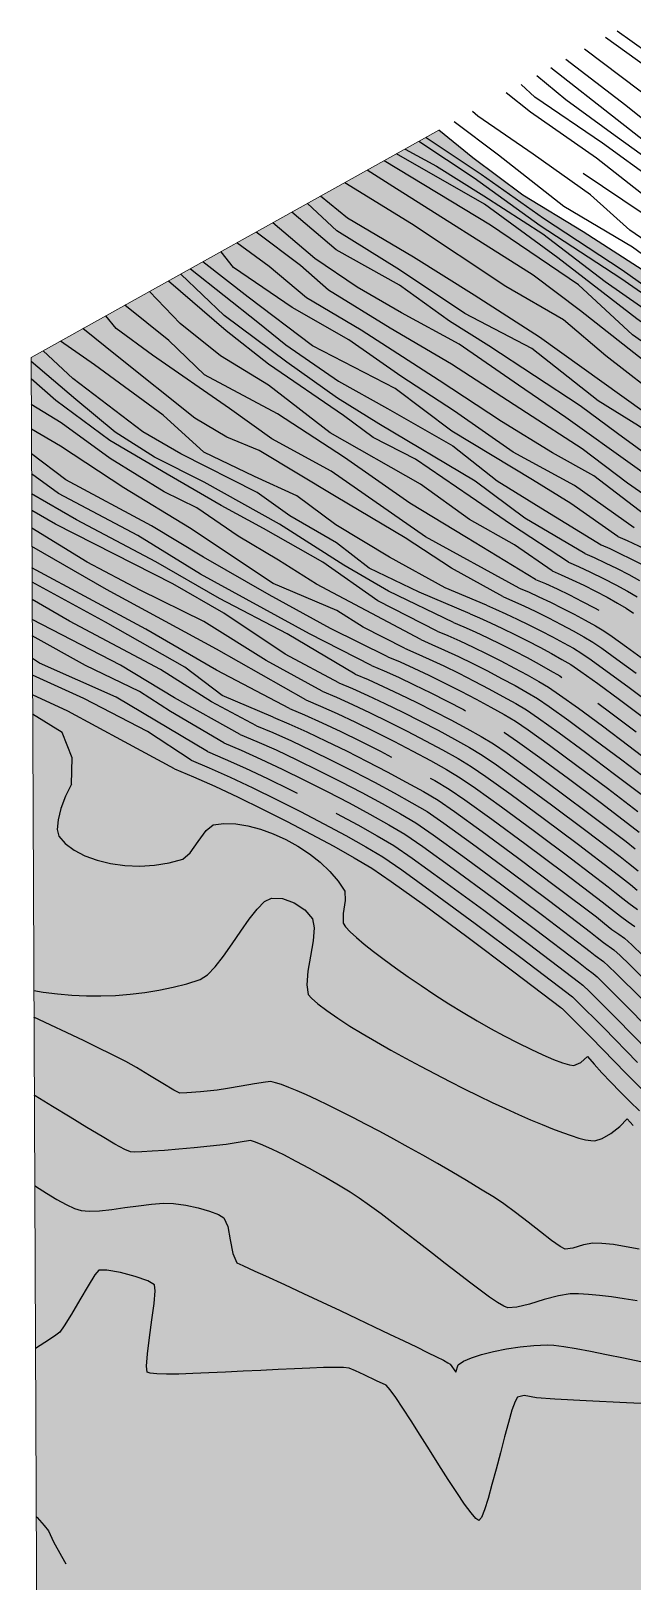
# Model space of a CAD drawing. Header units: millimetres. Extents: x -133 to 63340, y -143 to 109141.
# Drawn here: x 62298.9 to 62345.9, y 108650 to 108771 of the extents above; entities that cross this region are included whole.
import ezdxf

# ---------------------------------------------------------------- set-up
doc = ezdxf.new("R2010")
doc.units = ezdxf.units.MM
doc.header["$MEASUREMENT"] = 0
doc.linetypes.add('TRATTEGGIATA2', pattern=[9.525, 6.35, -3.175])
for name, color, linetype in [('colore lago', 131, 'Continuous'), ('curve livello 1m', 2, 'Continuous'), ('curve livello 5m', 7, 'Continuous')]:
    doc.layers.add(name, color=color, linetype=linetype)
doc.layers.add('Colori bordi', color=5, linetype='Continuous', plot=False)
doc.layers.add('no_plot', color=5, linetype='Continuous', plot=False)

msp = doc.modelspace()

# ---------------------------------------------------------------- hatches: boundary and pattern name
at = {"layer": 'colore lago', "linetype": 'Continuous', "lineweight": 0}
msp.add_hatch(color=256, dxfattribs=at).paths.add_polyline_path([(62394.5204, 108712.2459), (62395.117, 108711.6764), (62395.6406, 108710.6293), (62394.8002, 108710.3922), (62399.2235, 108704.7825), (62412.5003, 108708.5285), (62413.2067, 108707.6326), (62407.7302, 108697.8512), (62412.1535, 108692.2416), (62412.9472, 108693.6591), (62412.9542, 108692.0976), (62414.0082, 108690.1294), (62414.5077, 108689.1966), (62414.9207, 108688.4253), (62415.1861, 108687.9297), (62415.5083, 108687.3279), (62416.2931, 108686.7942), (62417.1906, 108686.23), (62417.969, 108685.782), (62418.4846, 108685.537), (62419.1884, 108685.4527), (62419.9557, 108685.3699), (62420.4783, 108685.1894), (62421.2527, 108684.8739), (62422.0468, 108684.518), (62422.5163, 108684.2624), (62423.4994, 108683.254), (62424.8803, 108681.83), (62425.6772, 108681.0253), (62426.388, 108680.3128), (62426.9073, 108679.7976), (62427.1296, 108679.5849), (62427.6677, 108679.3514), (62428.2779, 108678.8906), (62429.1097, 108678.186), (62429.7272, 108677.6064), (62430.0884, 108677.2216), (62430.467, 108676.3439), (62430.811, 108675.2778), (62431.1702, 108674.5108), (62431.6141, 108674.232), (62432.1182, 108673.9293), (62432.7182, 108673.2212), (62433.3642, 108672.3188), (62433.9717, 108671.5972), (62434.4688, 108671.2781), (62434.9585, 108671.0103), (62435.4179, 108670.7577), (62435.9831, 108670.3933), (62436.7708, 108669.8635), (62437.6389, 108669.2648), (62438.4457, 108668.6941), (62439.3646, 108668.0159), (62440.4199, 108667.2144), (62441.2951, 108666.53), (62442.2044, 108665.791), (62443.0885, 108665.0571), (62443.8645, 108664.3988), (62444.449, 108663.8865), (62444.7591, 108663.591), (62445.3244, 108662.7111), (62445.8151, 108661.9895), (62446.4679, 108661.7513), (62448.1936, 108661.1408), (62446.5378, 108652.8014), (62446.3027, 108651.6172), (62440.9509, 108652.5219), (62435.4435, 108653.0423), (62429.8796, 108653.2134), (62424.3375, 108653.0217), (62418.7888, 108652.4748), (62413.313, 108651.5404), (62407.8947, 108650.2381), (62402.5829, 108648.6194), (62397.4028, 108646.6292), (62392.3471, 108644.2966), (62387.4709, 108641.6608), (62382.7641, 108638.6807), (62378.5736, 108635.667), (62374.4327, 108632.2574), (62370.3747, 108628.4632), (62367.341, 108625.2477), (62364.0711, 108621.403), (62361.5015, 108617.9735), (62358.4141, 108613.3566), (62355.6386, 108608.5282), (62353.1888, 108603.5582), (62351.0878, 108598.4147), (62349.3183, 108593.1368), (62347.9014, 108587.7584), (62346.8307, 108582.3046), (62346.1263, 108576.8084), (62345.7933, 108571.4278), (62345.8092, 108565.8708), (62346.181, 108560.3104), (62346.9476, 108554.8198), (62348.0569, 108549.3677), (62348.9382, 108546.1575), (62347.7101, 108543.5061), (62343.6536, 108541.931), (62342.917, 108542.5188), (62342.059, 108542.9833), (62341.337, 108543.1852), (62340.5752, 108542.9743), (62339.6342, 108542.4682), (62338.6626, 108541.9356), (62337.8087, 108541.6455), (62337.3125, 108541.7296), (62336.3871, 108541.9326), (62334.0999, 108542.5173), (62331.1652, 108543.3198), (62327.978, 108544.2057), (62324.9329, 108545.0408), (62322.4248, 108545.6908), (62321.6797, 108545.8539), (62320.815, 108546.034), (62320.3039, 108546.1522), (62319.6879, 108546.4466), (62318.9296, 108546.8157), (62317.7863, 108547.2996), (62316.4033, 108547.8555), (62314.8859, 108548.4511), (62313.3395, 108549.0541), (62311.8694, 108549.6324), (62310.5809, 108550.1538), (62309.5794, 108550.586), (62308.9211, 108550.911), (62307.8794, 108551.5619), (62304.9319, 108553.2472), (62301.7635, 108555.25), (62299.7834, 108556.5397), (62298.9389, 108745.4947), (62330.7416, 108763.2145), (62333.3772, 108761.0595), (62337.2747, 108758.1642), (62341.9795, 108755.3069), (62347.0136, 108752.0356), (62351.8854, 108748.4512), (62355.9183, 108746.3193), (62362.3694, 108741.3887), (62363.4846, 108740.874), (62364.5999, 108740.3594), (62363.7039, 108740.0266), (62362.3265, 108739.5151), (62367.187, 108734.2797), (62380.1191, 108739.0825), (62380.8954, 108738.2464), (62376.2242, 108728.0558), (62381.0848, 108722.8205), (62382.5581, 108726.0346), (62383.6394, 108725.543), (62383.921, 108725.2729), (62384.545, 108724.7826), (62385.3252, 108724.2188), (62386.1902, 108723.6166), (62387.0683, 108723.0109), (62387.888, 108722.4367), (62388.5779, 108721.9292), (62389.0664, 108721.5233), (62389.5101, 108720.9867), (62390.0985, 108720.2676), (62390.648, 108719.643), (62391.287, 108718.9268), (62391.6211, 108718.5385), (62391.925, 108717.8958), (62392.2269, 108717.0545), (62392.8338, 108715.1478), (62393.1436, 108714.2685), (62393.4608, 108713.5627)])

# ---------------------------------------------------------------- linework, layer by layer
at = {"layer": 'Colori bordi', "linetype": 'Continuous', "lineweight": 0, "flags": 128}
msp.add_lwpolyline([(62299.7834, 108556.5397), (62298.9389, 108745.4947), (62330.7416, 108763.2145), (62333.3772, 108761.0595), (62337.2747, 108758.1642), (62341.9795, 108755.3069), (62347.0136, 108752.0356)], dxfattribs=at)
at = {"layer": 'curve livello 1m', "color": 152, "linetype": 'TRATTEGGIATA2', "ltscale": 5, "flags": 128}
msp.add_lwpolyline([(62367.3675, 108741.3872), (62366.7408, 108743.0745), (62366.4973, 108743.2788), (62365.8061, 108743.8722), (62365.2243, 108744.3833), (62362.9259, 108746.0039), (62358.4047, 108748.7577), (62352.0062, 108752.474), (62346.5764, 108756.7494), (62339.4099, 108761.5719), (62335.7211, 108764.3294), (62334.7187, 108765.4305)], dxfattribs=at)
at = {"layer": 'curve livello 5m', "color": 2, "flags": 128}
for points in [[(62363.9402, 108756.0252), (62359.6897, 108758.9923), (62353.5132, 108763.3099), (62347.8807, 108767.4488), (62343.7151, 108770.4431)], [(62363.9764, 108747.9269), (62362.4282, 108748.7064), (62357.209, 108752.4279), (62351.6423, 108756.2866), (62343.4998, 108762.2143), (62338.2118, 108765.7969), (62337.1434, 108766.7815)], [(62359.5012, 108743.5894), (62359.5012, 108743.5894), (62355.9183, 108746.3194), (62351.8854, 108748.4512), (62347.0136, 108752.0356), (62341.9795, 108755.3069), (62337.2747, 108758.1642), (62333.3772, 108761.0595), (62330.7416, 108763.2146)], [(62356.3464, 108739.2816), (62353.5871, 108741.3351), (62350.1522, 108744.2339), (62345.8296, 108747.2556), (62341.6297, 108751.1647), (62334.765, 108755.8221), (62326.4689, 108760.8339)], [(62351.0695, 108734.9069), (62344.6599, 108739.5759), (62341.7377, 108741.728), (62334.6222, 108746.3999), (62331.5517, 108748.3273), (62327.6557, 108751.147), (62322.7146, 108753.8874), (62319.2671, 108756.8212)], [(62344.673, 108731.5513), (62341.025, 108734.1095), (62338.0295, 108735.9626), (62331.7394, 108739.7422), (62327.3184, 108743.0822), (62320.881, 108746.4131), (62315.8605, 108750.1984), (62312.3366, 108752.9597)], [(62338.2765, 108728.1957), (62332.8967, 108731.46), (62328.4786, 108734.1281), (62323.3844, 108737.689), (62318.1416, 108741.1), (62312.4523, 108744.1356), (62309.6772, 108746.811), (62306.253, 108749.57)], [(62331.88, 108724.8402), (62326.7993, 108727.27), (62323.3322, 108729.3122), (62318.2957, 108732.4998), (62312.4356, 108735.766), (62308.5572, 108737.7241), (62305.5022, 108739.6859), (62302.4446, 108742.2239), (62298.9403, 108745.1834)], [(62325.4836, 108721.4846), (62320.6392, 108723.95), (62312.1383, 108728.6037), (62307.2672, 108731.6274), (62301.0777, 108734.8922), (62298.9794, 108736.4398)], [(62344.673, 108731.5513), (62345.4154, 108731.2287), (62346.2949, 108730.811), (62347.2132, 108730.3477), (62348.0719, 108729.8886), (62348.7725, 108729.4833), (62349.1774, 108729.2075), (62349.8677, 108728.7102), (62350.749, 108728.0608), (62350.8583, 108727.979)], [(62319.0871, 108718.129), (62313.4067, 108721.1192), (62307.8762, 108724.3045), (62299.0122, 108729.106)], [(62338.2765, 108728.1957), (62339.049, 108727.866), (62339.9487, 108727.4521), (62340.9216, 108726.9813), (62341.9134, 108726.481), (62342.8702, 108725.9783), (62343.2087, 108725.792)], [(62331.88, 108724.8402), (62332.6662, 108724.5082), (62333.5651, 108724.1033), (62334.5426, 108723.6425), (62335.5646, 108723.1431), (62336.5971, 108722.6222), (62337.6061, 108722.0971), (62338.5576, 108721.5848), (62339.4174, 108721.1025), (62340.1517, 108720.6675), (62340.327, 108720.5481)], [(62312.6906, 108714.7734), (62305.5662, 108719.0056), (62299.6041, 108721.6601), (62299.0438, 108722.0253)], [(62325.4836, 108721.4846), (62326.468, 108721.0689), (62327.5936, 108720.5618), (62328.8175, 108719.9849), (62330.0973, 108719.3595), (62331.3902, 108718.7073), (62332.6537, 108718.0497), (62332.8203, 108717.96)], [(62319.0871, 108718.129), (62320.2698, 108717.6296), (62321.6221, 108717.0204), (62323.0925, 108716.3273), (62324.63, 108715.576), (62326.1834, 108714.7924), (62327.0454, 108714.3437)], [(62343.1182, 108718.55), (62344.1397, 108717.7973), (62346.1129, 108716.3207)], [(62335.799, 108716.2847), (62335.8412, 108716.2596), (62335.8412, 108716.2596), (62336.8641, 108715.5629), (62338.6083, 108714.3063), (62340.8351, 108712.6656), (62343.3059, 108710.8165), (62345.7822, 108708.9349), (62345.7822, 108708.9349), (62346.3361, 108708.4982)], [(62312.6906, 108714.7734), (62314.0716, 108714.1903), (62315.6505, 108713.479), (62317.3675, 108712.6696), (62319.1628, 108711.7924), (62319.6784, 108711.5323)], [(62330.0623, 108712.7103), (62330.4263, 108712.5062), (62331.5308, 108711.8517), (62331.5308, 108711.8517), (62332.7597, 108711.0147), (62334.8551, 108709.505), (62337.5304, 108707.5338), (62340.4989, 108705.3124), (62343.4739, 108703.0519), (62344.1994, 108702.4729), (62344.8814, 108701.93), (62344.8814, 108701.93), (62345.4867, 108701.4999), (62345.9994, 108701.1323)], [(62322.7186, 108709.9708), (62322.7489, 108709.955), (62324.4203, 108709.0551), (62325.9307, 108708.208), (62327.2204, 108707.4438), (62327.2204, 108707.4438), (62328.6553, 108706.4665), (62331.102, 108704.7037), (62334.2257, 108702.4021), (62337.6918, 108699.8082), (62341.1656, 108697.1688), (62341.1656, 108697.1688), (62341.6075, 108696.8166), (62341.9585, 108696.5661), (62342.4853, 108696.0711), (62344.5596, 108693.9935), (62347.128, 108691.3718)], [(62299.3427, 108655.1392), (62299.4132, 108655.0619), (62299.9615, 108654.4241), (62300.2891, 108654.0038), (62300.6943, 108653.1643), (62301.3191, 108652.0411), (62301.6533, 108651.4512)]]:
    msp.add_lwpolyline(points, dxfattribs=at)
at = {"layer": 'no_plot', "flags": 128}
for points in [[(62364.2988, 108757.334), (62360.8624, 108759.9933), (62357.5053, 108761.5172), (62354.3236, 108764.3093), (62348.1478, 108768.4458), (62344.6326, 108770.9544)], [(62363.9569, 108752.2972), (62362.4283, 108753.0803), (62358.2517, 108756.3211), (62351.8539, 108759.8987), (62345.3099, 108765.14), (62340.6301, 108768.7242)], [(62363.9479, 108754.3049), (62360.0512, 108757.2307), (62353.3056, 108761.0148), (62347.8068, 108765.2206), (62342.0763, 108769.53)], [(62363.9673, 108749.9688), (62360.4723, 108751.749), (62353.7239, 108756.1572), (62350.0357, 108758.776), (62344.4684, 108762.7734), (62340.6405, 108765.5997), (62338.3715, 108767.4658)], [(62363.9625, 108751.0407), (62361.1819, 108752.5893), (62356.1035, 108755.8261), (62350.5381, 108759.4074), (62344.6212, 108764.0274), (62339.4619, 108768.0733)], [(62363.9817, 108746.7433), (62362.3629, 108747.8045), (62357.493, 108750.9728), (62349.0757, 108756.2752), (62343.0195, 108761.0332), (62337.8702, 108764.6164), (62335.9767, 108766.1314)], [(62360.0291, 108744.6064), (62355.8434, 108747.5673), (62351.2537, 108750.1128), (62345.8251, 108754.1108), (62340.4696, 108757.2769), (62335.3879, 108761.2765), (62331.9336, 108763.8787)], [(62364.7395, 108743.1557), (62361.1258, 108745.233), (62355.35, 108749.2989), (62351.5256, 108751.3623), (62345.6111, 108755.4275), (62342.5466, 108758.1878), (62338.0929, 108761.358), (62333.7788, 108764.3207), (62333.3539, 108764.67)], [(62329.7503, 108762.6622), (62334.0243, 108759.7969), (62338.8859, 108756.358), (62345.0283, 108752.339), (62350.3709, 108748.5295), (62355.3902, 108745.5704), (62359.2057, 108742.8761)], [(62328.1099, 108761.7482), (62330.5599, 108760.4203), (62334.2449, 108758.0942), (62338.8382, 108755.1332), (62343.701, 108751.428), (62349.4706, 108747.4074), (62353.2115, 108744.4958), (62357.5907, 108741.7469), (62358.3707, 108741.1304)], [(62358.7318, 108741.93), (62355.4494, 108744.2396), (62350.267, 108747.9434), (62344.9249, 108751.6464), (62338.6223, 108755.7711), (62333.4932, 108759.4751), (62329.173, 108762.3406)], [(62357.8378, 108740.1074), (62353.5897, 108743.273), (62346.1638, 108748.5107), (62340.0181, 108753.275), (62334.2951, 108757.4574), (62327.4265, 108761.3674)], [(62354.9074, 108736.9202), (62352.0771, 108738.9209), (62348.5148, 108741.9459), (62343.7367, 108745.6193), (62340.4382, 108748.4417), (62335.9457, 108751.0347), (62328.6052, 108755.9295), (62323.3986, 108759.1232)], [(62356.1867, 108737.5913), (62352.4505, 108740.443), (62347.9977, 108744.2243), (62341.7655, 108749.138), (62338.0777, 108751.909), (62327.1471, 108758.829), (62325.1546, 108760.1016)], [(62353.6281, 108736.2491), (62350.8622, 108738.7077), (62346.7435, 108741.2278), (62338.5772, 108747.0895), (62333.4844, 108750.3518), (62328.7662, 108753.3171), (62323.5997, 108756.3551), (62321.5121, 108758.0721)], [(62352.3488, 108735.578), (62349.4463, 108738.0295), (62346.3001, 108740.1806), (62343.1549, 108742.1077), (62337.9838, 108746.1909), (62332.7439, 108748.9299), (62327.6504, 108752.3415), (62322.7826, 108755.3809), (62320.4953, 108757.5055)], [(62349.7902, 108734.2358), (62346.0158, 108736.9689), (62340.6215, 108740.8271), (62336.9509, 108743.3492), (62332.3065, 108746.5388), (62327.8148, 108748.9826), (62324.3705, 108750.983), (62321.0747, 108753.2081), (62317.7986, 108756.003)], [(62347.2316, 108732.8935), (62342.8076, 108736.2826), (62339.5884, 108738.0601), (62335.6194, 108740.5061), (62330.7509, 108743.6948), (62324.6843, 108747.6247), (62320.4162, 108750.1441), (62317.4928, 108752.5948), (62314.9728, 108754.4284)], [(62348.5109, 108733.5647), (62345.424, 108735.697), (62341.9021, 108738.3691), (62337.558, 108741.1867), (62331.7161, 108744.9683), (62326.924, 108747.784), (62322.1312, 108750.749), (62319.9568, 108752.6805), (62316.4863, 108755.2718)], [(62345.9523, 108732.2224), (62341.3173, 108735.5293), (62336.5262, 108738.121), (62331.9565, 108741.311), (62327.7621, 108744.0547), (62323.7168, 108746.8737), (62319.2994, 108749.3925), (62314.73, 108752.5078), (62313.7517, 108753.7481)], [(62342.1144, 108730.2091), (62337.4454, 108732.9736), (62333.5491, 108735.8679), (62326.0612, 108740.3141), (62322.841, 108742.3155), (62318.8703, 108745.1349), (62313.9999, 108748.7715), (62310.6198, 108752.0031)], [(62311.3677, 108752.4198), (62316.616, 108748.2606), (62318.7897, 108746.4784), (62322.9097, 108743.6597), (62326.728, 108741.5116), (62331.8191, 108738.6226), (62335.2667, 108735.8756), (62339.011, 108733.5779), (62343.3937, 108730.8802)], [(62339.5558, 108728.8668), (62336.6333, 108730.8795), (62333.1144, 108732.8796), (62329.2934, 108735.6249), (62322.2556, 108739.6251), (62317.4595, 108743.3367), (62313.7152, 108745.6345), (62310.5673, 108748.1589), (62308.1644, 108750.635)], [(62340.8351, 108729.538), (62336.4022, 108732.4463), (62333.181, 108734.6717), (62328.9113, 108737.5644), (62325.6178, 108739.2669), (62323.2951, 108740.9737), (62317.4521, 108744.9792), (62314.1546, 108747.5776), (62309.6433, 108751.459)], [(62336.9972, 108727.5246), (62329.6851, 108731.5203), (62322.3436, 108736.6391), (62317.7022, 108739.1568), (62314.4056, 108741.5312), (62308.4126, 108745.6854), (62305.5655, 108747.7632), (62304.7575, 108748.7367)], [(62335.7179, 108726.8535), (62331.7125, 108729.0656), (62328.1172, 108731.4387), (62322.726, 108734.625), (62316.7354, 108738.2566), (62314.1916, 108739.2905), (62311.7205, 108740.7726), (62305.6499, 108745.5984), (62302.9808, 108747.7468)], [(62333.1593, 108725.5113), (62329.1872, 108727.1983), (62325.3092, 108729.0741), (62322.7482, 108731.0381), (62319.1161, 108733.1619), (62316.5558, 108734.9613), (62310.6144, 108737.9802), (62307.6428, 108739.6955), (62302.1902, 108743.8689), (62299.8982, 108746.0292)], [(62334.4386, 108726.1824), (62331.2159, 108727.5508), (62326.896, 108729.9389), (62322.7024, 108732.4543), (62319.6505, 108734.7214), (62316.3486, 108736.2271), (62312.4112, 108738.1101), (62309.2298, 108741.0101), (62303.8893, 108744.9141), (62301.249, 108746.7818)], [(62330.6007, 108724.169), (62325.9793, 108726.5255), (62321.6845, 108729.5518), (62317.0622, 108732.165), (62313.761, 108733.9611), (62309.5511, 108736.4116), (62305.0935, 108739.0256), (62300.8807, 108742.1346), (62298.9463, 108743.8332)], [(62329.3214, 108723.4979), (62325.077, 108725.7807), (62321.1982, 108727.8211), (62318.2259, 108729.7009), (62315.0889, 108731.5801), (62311.8681, 108733.788), (62309.3103, 108735.0113), (62305.0997, 108737.6264), (62301.3, 108740.4079), (62298.9553, 108741.832)], [(62328.0421, 108722.8268), (62324.8359, 108724.4626), (62322.7717, 108725.7704), (62317.8223, 108727.8883), (62311.2988, 108732.2216), (62306.1803, 108735.3265), (62301.2258, 108738.5968), (62298.9639, 108739.9023)], [(62326.7628, 108722.1557), (62322.284, 108724.3689), (62317.4971, 108726.9815), (62312.3794, 108729.9217), (62308.3342, 108732.373), (62301.6492, 108735.9647), (62298.9725, 108737.9797)], [(62324.2043, 108720.8135), (62318.9103, 108723.9423), (62313.6287, 108726.7172), (62308.676, 108729.576), (62302.4865, 108732.8407), (62298.9864, 108734.8748)], [(62322.925, 108720.1424), (62318.7526, 108722.3777), (62313.9631, 108725.5664), (62310.001, 108727.8534), (62300.8414, 108732.5041), (62298.9923, 108733.5596)], [(62321.6457, 108719.4712), (62317.2729, 108721.8772), (62312.4018, 108724.9009), (62307.451, 108727.3481), (62303.3245, 108729.552), (62298.9983, 108732.1968)], [(62320.3664, 108718.8001), (62313.3993, 108722.7653), (62304.816, 108727.4186), (62299.0047, 108730.7677)], [(62342.1144, 108730.2091), (62342.8443, 108729.8951), (62343.7026, 108729.4947), (62344.6206, 108729.0424), (62345.53, 108728.5729), (62346.362, 108728.1206)], [(62343.3937, 108730.8802), (62344.0619, 108730.5928), (62344.8476, 108730.2262), (62345.688, 108729.8122), (62346.5204, 108729.3823)], [(62339.5558, 108728.8668), (62340.2762, 108728.5593), (62341.1152, 108728.1733), (62342.0225, 108727.7343), (62342.9474, 108727.2677), (62343.8397, 108726.799), (62344.6487, 108726.3536), (62345.3242, 108725.957), (62345.3242, 108725.957), (62345.8938, 108725.569)], [(62340.8351, 108729.538), (62341.6267, 108729.1974), (62342.5576, 108728.7632), (62343.5533, 108728.2726), (62344.5395, 108727.7634), (62345.4419, 108727.2729), (62346.1863, 108726.8386)], [(62317.8078, 108717.4579), (62313.8272, 108719.1456), (62310.9357, 108721.3551), (62304.7451, 108724.8667), (62299.0171, 108727.9928)], [(62316.5285, 108716.7868), (62313.0061, 108718.6481), (62309.0428, 108721.182), (62301.9455, 108724.9365), (62299.0232, 108726.627)], [(62335.7179, 108726.8535), (62336.4759, 108726.5319), (62337.3503, 108726.1342), (62338.2999, 108725.6812), (62339.2838, 108725.1936), (62340.2606, 108724.6921), (62341.1893, 108724.1976), (62342.0288, 108723.7307), (62342.7379, 108723.3123), (62342.7379, 108723.3123), (62343.4312, 108722.84), (62344.6133, 108721.9884), (62346.1225, 108720.8763)], [(62336.9972, 108727.5246), (62337.7101, 108727.2221), (62338.5326, 108726.8481), (62339.4258, 108726.422), (62340.3511, 108725.9633), (62341.2699, 108725.4917), (62342.1435, 108725.0266), (62342.933, 108724.5874), (62343.6, 108724.1938), (62343.6, 108724.1938), (62344.2521, 108723.7497), (62345.3639, 108722.9486), (62346.7834, 108721.9027)], [(62333.1593, 108725.5113), (62333.9059, 108725.1961), (62334.7594, 108724.8115), (62335.6876, 108724.374), (62336.658, 108723.8998), (62337.6385, 108723.4052), (62338.5966, 108722.9065), (62339.5001, 108722.4201), (62340.3166, 108721.9622), (62341.0138, 108721.5491), (62341.0138, 108721.5491), (62341.7894, 108721.0208), (62343.112, 108720.0678), (62344.8006, 108718.8236), (62346.6743, 108717.4215)], [(62334.4386, 108726.1824), (62335.1455, 108725.8839), (62335.9537, 108725.5198), (62336.8326, 108725.1055), (62337.7515, 108724.6565), (62338.6799, 108724.1882), (62339.5871, 108723.716), (62340.4426, 108723.2554), (62341.2157, 108722.8218), (62341.8758, 108722.4307), (62341.8758, 108722.4307), (62342.6103, 108721.9304), (62343.8627, 108721.0281), (62345.4616, 108719.85), (62347.2357, 108718.5223)], [(62315.2492, 108716.1157), (62310.123, 108718.9644), (62305.9128, 108721.4972), (62299.0302, 108725.0593)], [(62330.6007, 108724.169), (62331.4266, 108723.8203), (62332.3708, 108723.395), (62333.3976, 108722.911), (62334.4711, 108722.3864), (62335.5557, 108721.8392), (62336.6156, 108721.2876), (62337.6151, 108720.7495), (62338.5183, 108720.2429), (62339.2896, 108719.7859), (62339.2896, 108719.7859), (62340.1477, 108719.2015), (62341.6108, 108718.1473), (62343.4788, 108716.7709), (62345.5515, 108715.2198), (62347.6288, 108713.6414)], [(62313.9699, 108715.4446), (62309.7985, 108717.8929), (62307.4039, 108719.4461), (62303.1959, 108721.4851), (62299.0359, 108723.8037)], [(62328.0421, 108722.8268), (62328.9473, 108722.4446), (62329.9822, 108721.9784), (62331.1075, 108721.4479), (62332.2842, 108720.873), (62333.473, 108720.2733), (62334.6347, 108719.6687), (62335.7301, 108719.0788), (62336.7201, 108718.5236), (62337.5654, 108718.0228), (62337.5654, 108718.0228), (62338.5059, 108717.3822), (62340.1095, 108716.2268), (62342.1569, 108714.7182), (62344.4287, 108713.0182), (62346.7055, 108711.2882)], [(62329.3214, 108723.4979), (62330.187, 108723.1325), (62331.1765, 108722.6867), (62332.2526, 108722.1794), (62333.3777, 108721.6297), (62334.5144, 108721.0563), (62335.6252, 108720.4781), (62336.6726, 108719.9142), (62337.6192, 108719.3833), (62338.4275, 108718.9044), (62338.4275, 108718.9044), (62339.3268, 108718.2918), (62340.8602, 108717.1871), (62342.8178, 108715.7446), (62344.9901, 108714.119), (62347.1672, 108712.4648)], [(62326.7628, 108722.1557), (62327.7077, 108721.7568), (62328.7879, 108721.2701), (62329.9625, 108720.7164), (62331.1908, 108720.1162), (62332.4316, 108719.4903), (62333.6442, 108718.8592), (62334.7876, 108718.2435), (62335.821, 108717.664), (62336.7033, 108717.1412), (62336.7033, 108717.1412), (62337.685, 108716.4725), (62339.3589, 108715.2665), (62341.496, 108713.6919), (62343.8673, 108711.9173), (62346.2439, 108710.1116)], [(62311.4113, 108714.1023), (62308.0085, 108716.3354), (62303.0524, 108718.9106), (62299.0496, 108720.7359)], [(62324.2043, 108720.8135), (62325.2284, 108720.381), (62326.3993, 108719.8535), (62327.6725, 108719.2534), (62329.0039, 108718.6028), (62330.3489, 108717.9243), (62331.6632, 108717.2402), (62332.9027, 108716.5729), (62334.0227, 108715.9447), (62334.9792, 108715.3781), (62334.9792, 108715.3781), (62336.0433, 108714.6533), (62337.8576, 108713.346), (62340.1741, 108711.6392), (62342.7445, 108709.7157), (62345.3205, 108707.7583), (62345.3205, 108707.7583), (62346.0286, 108707.1971)], [(62310.132, 108713.4312), (62306.2133, 108715.5202), (62301.8175, 108717.9193), (62299.0564, 108719.2033)], [(62321.6457, 108719.4712), (62322.7491, 108719.0053), (62324.0107, 108718.437), (62325.3825, 108717.7903), (62326.8169, 108717.0894), (62328.2661, 108716.3584), (62329.6823, 108715.6213), (62331.0177, 108714.9023), (62332.2245, 108714.2255), (62333.255, 108713.6149), (62333.255, 108713.6149), (62334.4015, 108712.834), (62336.3564, 108711.4255), (62338.8523, 108709.5865), (62341.6217, 108707.514), (62344.3972, 108705.4051), (62344.3972, 108705.4051), (62344.9799, 108704.9433), (62345.6576, 108704.3964), (62346.191, 108703.9754)], [(62322.925, 108720.1424), (62323.9888, 108719.6932), (62325.205, 108719.1453), (62326.5275, 108718.5218), (62327.9104, 108717.8461), (62329.3075, 108717.1413), (62330.6728, 108716.4308), (62331.9602, 108715.7376), (62333.1236, 108715.0851), (62334.1171, 108714.4965), (62334.1171, 108714.4965), (62335.2224, 108713.7436), (62337.107, 108712.3858), (62339.5132, 108710.6129), (62342.1831, 108708.6149), (62344.8589, 108706.5817), (62344.8589, 108706.5817), (62345.5043, 108706.0702), (62346.255, 108705.4644)], [(62320.3664, 108718.8001), (62321.5095, 108718.3175), (62322.8164, 108717.7287), (62324.2375, 108717.0588), (62325.7235, 108716.3327), (62327.2247, 108715.5754), (62328.6918, 108714.8118), (62330.0752, 108714.067), (62331.3254, 108713.3658), (62332.3929, 108712.7333), (62332.3929, 108712.7333), (62333.5806, 108711.9243), (62335.6058, 108710.4652), (62338.1913, 108708.5602), (62341.0603, 108706.4132), (62343.9356, 108704.2285), (62343.9356, 108704.2285), (62344.4555, 108703.8164), (62345.0603, 108703.3284), (62345.5362, 108702.9527), (62345.5362, 108702.9527), (62346.2246, 108702.4636)], [(62302.0902, 108712.2186), (62302.1361, 108714.2927), (62301.3713, 108716.2545), (62299.0632, 108717.693)], [(62316.5285, 108716.7868), (62317.7906, 108716.2539), (62319.2335, 108715.6038), (62320.8025, 108714.8642), (62322.4431, 108714.0625), (62324.1006, 108713.2264), (62325.7204, 108712.3834), (62327.2477, 108711.561), (62328.628, 108710.7869), (62329.8067, 108710.0886), (62329.8067, 108710.0886), (62331.118, 108709.1954), (62333.3539, 108707.5845), (62336.2085, 108705.4811), (62339.376, 108703.1107), (62342.5506, 108700.6986), (62342.5506, 108700.6986), (62343.077, 108700.2785), (62343.5718, 108699.8846), (62343.5718, 108699.8846), (62344.383, 108699.3058), (62344.8641, 108698.8658), (62345.6007, 108698.1616), (62345.6007, 108698.1616), (62347.4963, 108696.263)], [(62317.8078, 108717.4579), (62319.0302, 108716.9418), (62320.4278, 108716.3121), (62321.9475, 108715.5957), (62323.5366, 108714.8193), (62325.142, 108714.0094), (62326.7109, 108713.1929), (62328.1902, 108712.3964), (62329.5271, 108711.6465), (62330.6687, 108710.9702), (62330.6687, 108710.9702), (62331.9389, 108710.105), (62334.1045, 108708.5447), (62336.8695, 108706.5075), (62339.9375, 108704.2115), (62343.0123, 108701.8752), (62343.0123, 108701.8752), (62343.6382, 108701.3757), (62344.2266, 108700.9073), (62344.2266, 108700.9073), (62344.7489, 108700.5363), (62345.1912, 108700.2191), (62345.1912, 108700.2191), (62345.7633, 108699.6958), (62346.6392, 108698.8585)], [(62315.2492, 108716.1157), (62316.5509, 108715.566), (62318.0392, 108714.8956), (62319.6575, 108714.1327), (62321.3497, 108713.3058), (62323.0593, 108712.4434), (62324.7299, 108711.5739), (62326.3052, 108710.7257), (62327.7289, 108709.9273), (62328.9446, 108709.207), (62328.9446, 108709.207), (62330.2971, 108708.2858), (62332.6033, 108706.6242), (62335.5476, 108704.4548), (62338.8146, 108702.0099), (62342.0889, 108699.522), (62342.0889, 108699.522), (62342.5158, 108699.1814), (62342.917, 108698.862), (62342.917, 108698.862), (62343.5748, 108698.3926), (62343.965, 108698.0357), (62344.5623, 108697.4648), (62344.5623, 108697.4648), (62346.5174, 108695.5065)], [(62313.9699, 108715.4446), (62315.3113, 108714.8782), (62316.8448, 108714.1873), (62318.5125, 108713.4012), (62320.2562, 108712.5491), (62322.0179, 108711.6605), (62323.7394, 108710.7644), (62325.3627, 108709.8904), (62326.8298, 108709.0676), (62328.0825, 108708.3254), (62328.0825, 108708.3254), (62329.4762, 108707.3761), (62331.8526, 108705.6639), (62334.8867, 108703.4284), (62338.2532, 108700.909), (62341.6273, 108698.3454), (62341.6273, 108698.3454), (62342.2623, 108697.8393), (62342.7666, 108697.4794), (62343.0658, 108697.2057), (62343.5238, 108696.7679), (62343.5238, 108696.7679), (62345.5385, 108694.75), (62348.0332, 108692.2035)], [(62310.132, 108713.4312), (62311.5924, 108712.8146), (62313.2619, 108712.0624), (62315.0775, 108711.2066), (62316.9759, 108710.279), (62318.8938, 108709.3115), (62320.768, 108708.336), (62322.5353, 108707.3845), (62324.1324, 108706.4887), (62325.4962, 108705.6807), (62325.4962, 108705.6807), (62327.0136, 108704.6472), (62329.6007, 108702.7832), (62332.9039, 108700.3494), (62336.569, 108697.6066), (62340.2423, 108694.8155), (62340.2423, 108694.8155), (62340.2979, 108694.7712), (62340.3421, 108694.7397), (62340.4084, 108694.6773), (62342.6017, 108692.4805), (62345.3176, 108689.7082), (62347.7642, 108687.2173)], [(62311.4113, 108714.1023), (62312.832, 108713.5025), (62314.4562, 108712.7707), (62316.2225, 108711.9381), (62318.0693, 108711.0357), (62319.9351, 108710.0945), (62321.7585, 108709.1455), (62323.4778, 108708.2198), (62325.0316, 108707.3484), (62326.3583, 108706.5623), (62326.3583, 108706.5623), (62327.8344, 108705.5568), (62330.3514, 108703.7434), (62333.5648, 108701.3757), (62337.1304, 108698.7074), (62340.704, 108695.9921), (62340.704, 108695.9921), (62340.9527, 108695.7939), (62341.1503, 108695.6529), (62341.4469, 108695.3742), (62343.5806, 108693.237), (62346.2228, 108690.54)], [(62302.0902, 108712.2186), (62301.6201, 108711.301), (62301.2628, 108710.3423), (62301.0418, 108709.4393), (62300.9807, 108708.6887), (62301.1034, 108708.1873), (62301.1034, 108708.1873), (62301.6109, 108707.5924), (62302.2979, 108707.0751), (62303.1355, 108706.641), (62304.0947, 108706.2954), (62305.1464, 108706.0438), (62306.2616, 108705.8915), (62307.4113, 108705.844), (62308.5664, 108705.9066), (62309.698, 108706.0849), (62310.7771, 108706.3841), (62310.7771, 108706.3841), (62311.3428, 108706.8854), (62311.9699, 108707.7671), (62312.5876, 108708.6275), (62313.1248, 108709.065), (62313.1248, 108709.065), (62313.9798, 108709.1586), (62314.8947, 108709.1264), (62315.8517, 108708.9777), (62316.8329, 108708.7213), (62317.8205, 108708.3662), (62318.7965, 108707.9215), (62319.7433, 108707.3962), (62320.6428, 108706.7994), (62321.4772, 108706.1399), (62322.2287, 108705.4268), (62322.8794, 108704.6691), (62323.4115, 108703.8759), (62323.4115, 108703.8759), (62323.4327, 108703.1495), (62323.2636, 108702.1458), (62323.2722, 108701.3856), (62323.2722, 108701.3856), (62323.4661, 108701.1013), (62323.8139, 108700.7287), (62324.3014, 108700.2781), (62324.9143, 108699.76), (62325.6383, 108699.1847), (62326.4591, 108698.5627), (62327.3626, 108697.9043), (62328.3344, 108697.22), (62329.3603, 108696.5201), (62330.426, 108695.815), (62331.5173, 108695.1151), (62332.6198, 108694.4308), (62333.7193, 108693.7725), (62333.7193, 108693.7725), (62334.7607, 108693.1782), (62335.8236, 108692.6025), (62336.8772, 108692.0597), (62337.8904, 108691.5641), (62338.8321, 108691.1301), (62339.6713, 108690.7718), (62340.3769, 108690.5038), (62340.9179, 108690.3402), (62341.2632, 108690.2953), (62341.2632, 108690.2953), (62341.7864, 108690.5339), (62342.318, 108691.0082), (62342.8322, 108690.4097), (62343.4433, 108689.7336), (62344.1264, 108689.0048), (62344.8567, 108688.2485), (62345.6095, 108687.4895), (62346.3599, 108686.753)], [(62299.1595, 108696.1385), (62299.8889, 108696.0179), (62300.9952, 108695.8802), (62302.1176, 108695.7851), (62303.2512, 108695.7337), (62304.391, 108695.7267), (62305.5321, 108695.7652), (62306.6694, 108695.8501), (62307.7981, 108695.9823), (62308.9132, 108696.1627), (62310.0096, 108696.3922), (62311.0824, 108696.6718), (62312.1267, 108697.0024), (62312.1267, 108697.0024), (62312.6929, 108697.3577), (62313.3063, 108697.995), (62313.952, 108698.831), (62314.6154, 108699.7821), (62315.2818, 108700.7651), (62315.9363, 108701.6964), (62316.5643, 108702.4926), (62317.1511, 108703.0703), (62317.6818, 108703.3459), (62317.6818, 108703.3459), (62318.5294, 108703.3188), (62319.4447, 108702.9905), (62320.2779, 108702.4368), (62320.8791, 108701.7331), (62320.8791, 108701.7331), (62321.015, 108701.0328), (62320.9294, 108700.0144), (62320.7311, 108698.832), (62320.5291, 108697.6395), (62320.4322, 108696.5911), (62320.5496, 108695.8407), (62320.5496, 108695.8407), (62320.796, 108695.5488), (62321.3012, 108695.1133), (62322.0069, 108694.5765), (62322.8549, 108693.981), (62323.7869, 108693.3692), (62324.7446, 108692.7836), (62324.7446, 108692.7836), (62325.8601, 108692.1372), (62326.9945, 108691.4961), (62328.1409, 108690.8632), (62329.2926, 108690.2419), (62330.4428, 108689.6352), (62331.5846, 108689.0463), (62332.7112, 108688.4783), (62333.8159, 108687.9343), (62334.8918, 108687.4175), (62335.9322, 108686.931), (62336.9302, 108686.4779), (62337.8791, 108686.0614), (62338.772, 108685.6847), (62339.6021, 108685.3508), (62340.3627, 108685.0628), (62341.0468, 108684.824), (62341.6479, 108684.6375), (62342.1589, 108684.5063), (62342.5732, 108684.4336), (62342.8839, 108684.4227), (62342.8839, 108684.4227), (62343.4509, 108684.5984), (62344.1418, 108684.9962), (62344.8378, 108685.5358), (62345.4199, 108686.1368), (62345.8751, 108685.6243)], [(62346.351, 108675.9633), (62345.3264, 108676.1671), (62344.3337, 108676.3258), (62343.4486, 108676.4258), (62342.7467, 108676.4536), (62342.0142, 108676.3042), (62341.1777, 108676.0543), (62340.5777, 108675.9643), (62340.1815, 108676.1753), (62339.508, 108676.6546), (62338.6455, 108677.3144), (62337.6823, 108678.0666), (62336.7069, 108678.8233), (62335.8076, 108679.4965), (62335.0728, 108679.9983), (62333.9883, 108680.664), (62332.8792, 108681.331), (62331.7531, 108681.9953), (62330.6176, 108682.653), (62329.4804, 108683.3001), (62328.349, 108683.9327), (62327.2311, 108684.5468), (62326.1344, 108685.1385), (62325.0664, 108685.7038), (62324.0347, 108686.2387), (62323.047, 108686.7394), (62322.1109, 108687.2018), (62321.2341, 108687.622), (62320.4241, 108687.9961), (62319.6886, 108688.32), (62319.0352, 108688.59), (62318.4715, 108688.8019), (62318.0051, 108688.9518), (62317.6438, 108689.0358), (62317.2169, 108688.9936), (62316.3659, 108688.8549), (62315.308, 108688.6711), (62314.2602, 108688.4933), (62313.4396, 108688.373), (62312.1554, 108688.2393), (62311.0821, 108688.1561), (62310.5416, 108688.1483), (62310.0725, 108688.3811), (62309.2205, 108688.8865), (62308.1824, 108689.521), (62307.1552, 108690.1411), (62306.3357, 108690.6035), (62303.0376, 108692.2385), (62299.1688, 108694.0581)], [(62346.1968, 108671.9396), (62345.1678, 108672.1058), (62344.1788, 108672.246), (62343.2466, 108672.3574), (62342.3878, 108672.4368), (62341.6189, 108672.4813), (62340.9566, 108672.488), (62340.045, 108672.3471), (62338.9402, 108672.0417), (62337.8065, 108671.6974), (62336.8083, 108671.4398), (62336.1099, 108671.3945), (62335.7864, 108671.5274), (62335.3051, 108671.8137), (62334.6859, 108672.2335), (62333.949, 108672.7668), (62333.1143, 108673.3935), (62332.202, 108674.0938), (62331.2322, 108674.8476), (62330.2248, 108675.635), (62329.2, 108676.436), (62328.1778, 108677.2306), (62327.1784, 108677.9989), (62326.2217, 108678.7208), (62325.3278, 108679.3764), (62324.5168, 108679.9457), (62323.8088, 108680.4087), (62322.775, 108681.0361), (62321.7092, 108681.6573), (62320.6431, 108682.2557), (62319.609, 108682.8148), (62318.6387, 108683.3179), (62317.7643, 108683.7485), (62317.0176, 108684.09), (62316.4308, 108684.3258), (62316.0358, 108684.4393), (62315.2355, 108684.3187), (62314.1609, 108684.1437), (62312.9087, 108684.0034), (62311.66, 108683.8757), (62310.4585, 108683.764), (62309.3481, 108683.6717), (62308.3724, 108683.6023), (62307.5753, 108683.559), (62307.0006, 108683.5454), (62306.6919, 108683.5647), (62306.2425, 108683.7537), (62305.4829, 108684.1646), (62304.4766, 108684.7511), (62303.287, 108685.4671), (62301.9775, 108686.2662), (62300.6116, 108687.1023), (62299.2527, 108687.9292), (62299.196, 108687.9631)], [(62299.2275, 108680.9287), (62299.2993, 108680.8817), (62300.1553, 108680.3371), (62300.9546, 108679.8546), (62301.6802, 108679.4543), (62302.315, 108679.1564), (62302.8422, 108678.9811), (62302.8422, 108678.9811), (62303.4632, 108678.9239), (62304.2782, 108678.9638), (62305.2299, 108679.0704), (62306.2611, 108679.2132), (62307.3147, 108679.3619), (62308.3335, 108679.486), (62309.2603, 108679.5552), (62310.038, 108679.5389), (62310.038, 108679.5389), (62311.0076, 108679.4001), (62311.98, 108679.1911), (62312.8607, 108678.939), (62313.5555, 108678.6707), (62313.97, 108678.4133), (62313.97, 108678.4133), (62314.2748, 108677.7283), (62314.4708, 108676.6902), (62314.6666, 108675.6374), (62314.9704, 108674.9082), (62314.9704, 108674.9082), (62315.4405, 108674.6923), (62316.395, 108674.271), (62317.2221, 108673.9009), (62317.2221, 108673.9009), (62318.7032, 108673.2136), (62320.1774, 108672.5262), (62321.629, 108671.8463), (62323.0423, 108671.1814), (62324.4016, 108670.539), (62325.6911, 108669.9267), (62326.8951, 108669.352), (62327.9979, 108668.8224), (62328.9837, 108668.3455), (62329.8368, 108667.9287), (62330.5415, 108667.5797), (62331.0821, 108667.3059), (62331.4428, 108667.1148), (62331.6079, 108667.0141), (62331.6079, 108667.0141), (62332.05, 108666.3713), (62332.2335, 108666.9582), (62332.6465, 108667.2306), (62333.2703, 108667.4993), (62334.0644, 108667.7552), (62334.9881, 108667.9892), (62336.0008, 108668.1921), (62337.0619, 108668.3547), (62338.1307, 108668.4678), (62339.1666, 108668.5223), (62339.1666, 108668.5223), (62339.7012, 108668.4905), (62340.4721, 108668.3859), (62341.4392, 108668.2212), (62342.5625, 108668.0093), (62343.8019, 108667.763), (62345.1173, 108667.4951), (62346.4686, 108667.2184)], [(62348.8437, 108663.8425), (62345.3696, 108663.999), (62342.2218, 108664.1466), (62339.7625, 108664.2768), (62338.3538, 108664.3811), (62337.3766, 108664.5567), (62336.8632, 108664.4409), (62336.672, 108664.0949), (62336.4316, 108663.4092), (62336.1528, 108662.4618), (62335.8466, 108661.3308), (62335.5241, 108660.0941), (62335.1961, 108658.8299), (62334.8736, 108657.6161), (62334.5675, 108656.5308), (62334.289, 108655.6519), (62334.0488, 108655.0576), (62333.858, 108654.8258), (62333.6219, 108654.9694), (62333.2373, 108655.4121), (62332.7303, 108656.1027), (62332.1265, 108656.9899), (62331.452, 108658.0224), (62330.7327, 108659.1489), (62329.9943, 108660.318), (62329.2628, 108661.4786), (62328.5641, 108662.5792), (62327.924, 108663.5687), (62327.3684, 108664.3956), (62326.9233, 108665.0088), (62326.6145, 108665.3568), (62325.8769, 108665.7138), (62324.9033, 108666.176), (62324.2397, 108666.4754), (62323.7309, 108666.7004), (62323.2994, 108666.7435), (62322.6226, 108666.7556), (62321.7371, 108666.7416), (62320.6798, 108666.7062), (62319.4876, 108666.6544), (62318.1971, 108666.591), (62316.8452, 108666.5209), (62315.4688, 108666.4489), (62314.1046, 108666.3799), (62312.7893, 108666.3188), (62311.5599, 108666.2703), (62310.4531, 108666.2394), (62309.5058, 108666.231), (62308.7546, 108666.2498), (62308.2365, 108666.3007), (62307.9882, 108666.3887), (62307.9396, 108666.8476), (62308.0203, 108667.8123), (62308.1793, 108669.082), (62308.3655, 108670.4561), (62308.5278, 108671.734), (62308.6152, 108672.7151), (62308.5767, 108673.1987), (62308.0559, 108673.5097), (62307.0674, 108673.8551), (62305.9038, 108674.1586), (62304.8579, 108674.3439), (62304.2221, 108674.3347), (62303.9166, 108673.9621), (62303.3869, 108673.1184), (62302.741, 108672.027), (62302.0867, 108670.9116), (62301.532, 108669.9957), (62301.1847, 108669.5031), (62300.7799, 108669.1986), (62300.0182, 108668.6935), (62299.2842, 108668.229)]]:
    msp.add_lwpolyline(points, dxfattribs=at)

doc.saveas('drawing.dxf')
